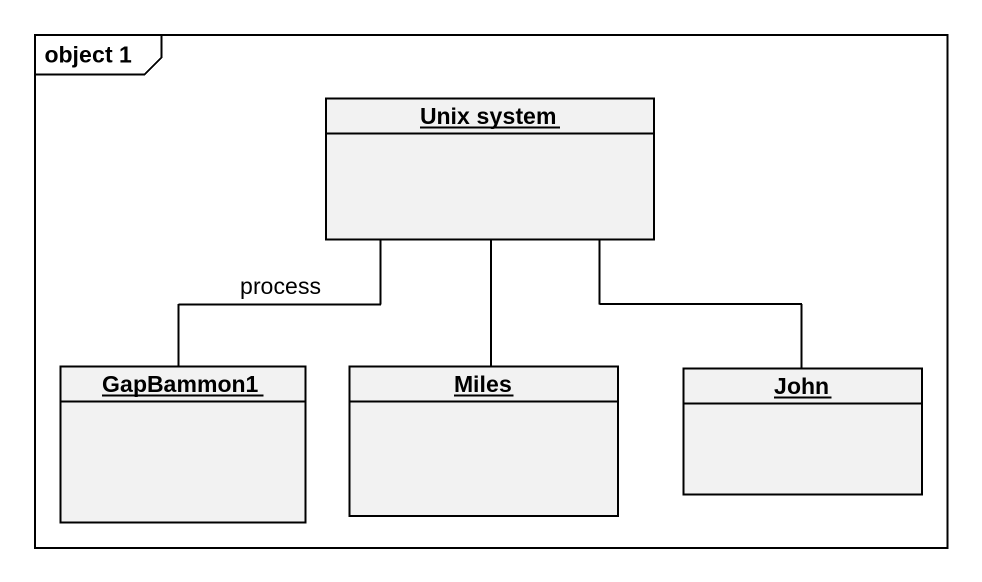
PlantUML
@startuml
mainframe object 1
hide circle
hide empty members
object "Unix system" as Unix_system
object GapBammon1
object Miles
object John
GapBammon1 -up- Unix_system : process
Miles -up- Unix_system
John -up- Unix_system
@enduml
